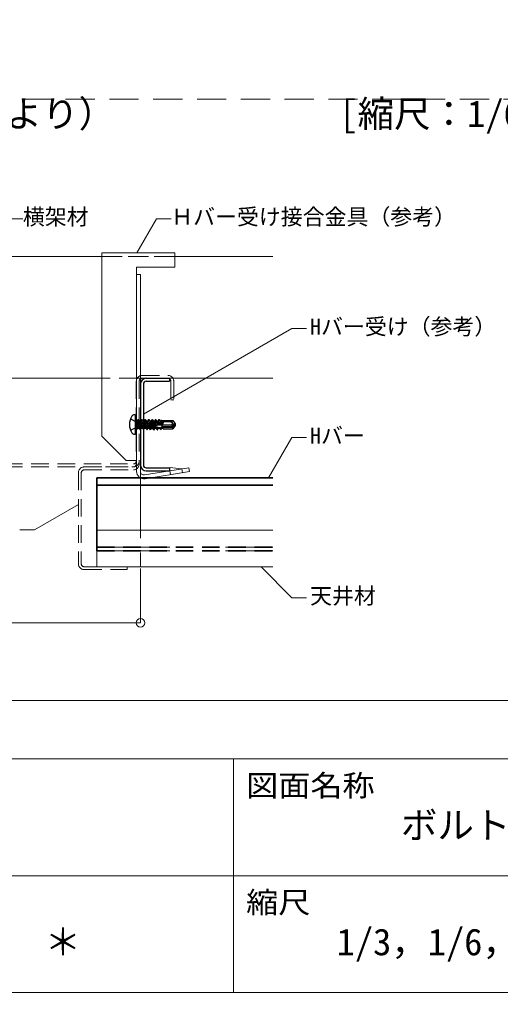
# Model space of a CAD drawing. Units: millimetres on the paper, with parts at other scales. Extents: x -195 to 195, y -140 to 138.
# Drawn here: x 55.3 to 88.3, y -137.5 to -70.9 of the extents above; entities that cross this region are included whole.
import ezdxf
from ezdxf.enums import TextEntityAlignment as Align

# ---------------------------------------------------------------- set-up
doc = ezdxf.new("R2010")
doc.units = ezdxf.units.MM
doc.header["$PDMODE"] = 32
doc.header["$PDSIZE"] = 0.6
for name, pattern in [('CHAIN1', [8, 5, -1, 1, -1]), ('DASHED1', [1.8, 1.2, -0.6]), ('DASHED2', [3, 2, -1]), ('DOUBLE_CHAIN1', [8.8, 5, -1, 0.6, -0.6, 0.6, -1])]:
    doc.linetypes.add(name, pattern=pattern)
for name, color, linetype, lineweight in [('A-0_中心線', 4, 'CHAIN1', 9), ('A-1_横架材受け材(ランナー)', 7, 'Continuous', 18), ('A-2_横架材(スタッド)', 3, 'Continuous', 18), ('A-3_Hバー受け', 2, 'Continuous', 25), ('A-4_点検口枠等', 4, 'Continuous', 9), ('A-5_寸法', 4, 'Continuous', 9), ('A-6_文字', 7, 'Continuous', 18), ('A-7_HバーまたはTバー', 6, 'Continuous', 35), ('A-C_ビス・アンカーボルト・強調図形', 2, 'Continuous', 25), ('A-D_パネル', 4, 'Continuous', 9), ('F-3_図面枠', 3, 'Continuous', 18)]:
    doc.layers.add(name, color=color, linetype=linetype, lineweight=lineweight)
doc.layers.add('F-6_文字', color=7, linetype='Continuous')
doc.styles.add('ＭＳ ゴシック', font='')
doc.styles.get('ＭＳ ゴシック').set_extended_font_data('MS Gothic')

msp = doc.modelspace()

# ---------------------------------------------------------------- linework, layer by layer
at = {"layer": 'A-0_中心線'}
msp.add_line((63.623, -101.376), (63.623, -111.371), dxfattribs=at)
at = {"layer": 'A-1_横架材受け材(ランナー)'}
for p, q in [((60.973, -99.408), (60.973, -86.842)), ((65.973, -86.842), (60.973, -86.842)), ((65.973, -87.842), (65.973, -86.842)), ((63.356, -87.842), (65.973, -87.842)), ((63.356, -101.825), (63.356, -87.842)), ((63.623, -88.342), (63.356, -88.342)), ((63.623, -101.825), (63.623, -88.342)), ((62.64, -101.075), (60.973, -99.408)), ((63.356, -101.075), (62.64, -101.075)), ((66.947, -101.561), (63.894, -102.055)), ((66.99, -101.824), (63.936, -102.319)), ((66.453, -101.641), (65.641, -101.558)), ((66.496, -101.904), (66.453, -101.641)), ((66.99, -101.824), (66.947, -101.561))]:
    msp.add_line(p, q, dxfattribs=at)
at = {"layer": 'A-1_横架材受け材(ランナー)', "linetype": 'DASHED1'}
for p, q in [((65.973, -87.108), (60.973, -87.108)), ((65.69, -102.034), (65.647, -101.771))]:
    msp.add_line(p, q, dxfattribs=at)
at = {"layer": 'A-1_横架材受け材(ランナー)'}
for radius in [0.5, 0.233]:
    msp.add_arc((63.856, -101.825), radius, 180, 279.20763, dxfattribs=at)
at = {"layer": 'A-2_横架材(スタッド)'}
for p, q in [((45.636, -87.092), (60.973, -87.092)), ((65.973, -87.092), (72.7, -87.092)), ((60.973, -95.425), (45.039, -95.425)), ((72.7, -95.425), (63.356, -95.425))]:
    msp.add_line(p, q, dxfattribs=at)
at = {"layer": 'A-2_横架材(スタッド)', "linetype": 'DASHED1'}
for p, q in [((60.973, -87.092), (65.973, -87.092)), ((63.356, -95.425), (60.973, -95.425))]:
    msp.add_line(p, q, dxfattribs=at)
at = {"layer": 'A-3_Hバー受け'}
for p, q in [((63.623, -95.842), (63.623, -101.375)), ((63.823, -95.842), (63.823, -101.375)), ((64.023, -95.642), (65.623, -95.642)), ((64.023, -101.775), (65.623, -101.775))]:
    msp.add_line(p, q, dxfattribs=at)
at = {"layer": 'A-3_Hバー受け', "color": 7, "lineweight": 18}
msp.add_line((65.641, -101.558), (65.623, -101.775), dxfattribs=at)
at = {"layer": 'A-3_Hバー受け'}
for points in [[(64.023, -95.442), (65.623, -95.442), (65.623, -95.642)], [(64.023, -101.575), (65.623, -101.575), (65.623, -101.775)]]:
    msp.add_lwpolyline(points, dxfattribs=at)
for centre, radius, start, end in [((64.023, -95.842), 0.4, 90, 180), ((64.023, -95.842), 0.2, 90, 180), ((64.023, -101.375), 0.4, 180, 270), ((64.023, -101.375), 0.2, 180, 270)]:
    msp.add_arc(centre, radius, start, end, dxfattribs=at)
at = {"layer": 'A-4_点検口枠等', "linetype": 'DASHED1'}
for p, q in [((63.74, -95.242), (65.506, -95.242)), ((63.74, -95.242), (65.506, -95.242)), ((63.34, -95.642), (63.34, -101.108)), ((63.34, -95.642), (63.34, -101.308)), ((63.54, -95.642), (63.54, -101.108)), ((63.54, -95.642), (63.54, -101.308)), ((63.74, -95.442), (65.506, -95.442)), ((65.706, -95.642), (65.706, -96.908)), ((65.906, -95.642), (65.906, -96.908)), ((65.906, -95.642), (65.906, -96.908)), ((65.706, -96.908), (65.906, -96.908)), ((39.943, -101.308), (63.14, -101.308)), ((39.943, -101.508), (63.14, -101.508)), ((59.373, -101.908), (59.373, -108.142)), ((59.573, -101.908), (59.573, -108.142)), ((59.773, -101.508), (63.14, -101.508)), ((59.773, -101.708), (63.14, -101.708)), ((61.24, -101.508), (63.14, -101.508)), ((59.773, -108.542), (62.706, -108.542))]:
    msp.add_line(p, q, dxfattribs=at)
for points in [[(65.706, -95.642), (65.706, -96.908), (65.906, -96.908)], [(59.773, -108.342), (62.706, -108.342), (62.706, -108.542)]]:
    msp.add_lwpolyline(points, dxfattribs=at)
for centre, radius, start, end in [((63.74, -95.642), 0.4, 90, 180), ((63.74, -95.642), 0.4, 90, 180), ((65.506, -95.642), 0.4, 0, 90), ((65.506, -95.642), 0.4, 0, 90), ((63.74, -95.642), 0.2, 90, 180), ((63.74, -95.642), 0.2, 90, 180), ((65.506, -95.642), 0.2, 0, 90), ((65.506, -95.642), 0.2, 0, 90), ((63.14, -101.108), 0.2, 270, 360), ((63.14, -101.108), 0.4, 270, 0), ((59.773, -101.908), 0.4, 90, 180), ((59.773, -101.908), 0.2, 90, 180), ((63.14, -101.308), 0.4, 270, 0), ((63.14, -101.308), 0.2, 270, 360), ((59.773, -108.142), 0.4, 180, 270), ((59.773, -108.142), 0.2, 180, 270)]:
    msp.add_arc(centre, radius, start, end, dxfattribs=at)
at = {"layer": 'A-5_寸法'}
for p, q in [((63.623, -112.184), (63.623, -108.458)), ((26.778, -112.184), (63.623, -112.184))]:
    msp.add_line(p, q, dxfattribs=at)
at = {"layer": 'A-5_寸法', "color": 7}
msp.add_point((63.623, -112.184), dxfattribs=at)
at = {"layer": 'A-6_文字'}
for p, q in [((54.572, -84.51), (55.572, -84.51)), ((64.732, -84.51), (63.386, -86.842)), ((65.732, -84.51), (64.732, -84.51)), ((73.993, -92.028), (63.823, -97.899)), ((73.993, -92.028), (74.993, -92.028)), ((73.993, -99.496), (72.398, -102.259)), ((73.993, -99.496), (74.993, -99.496)), ((73.993, -110.466), (71.882, -108.355)), ((73.993, -110.466), (74.993, -110.466))]:
    msp.add_line(p, q, dxfattribs=at)
msp.add_lwpolyline([(55.366, -105.81), (56.366, -105.81), (59.373, -104.074)], dxfattribs=at)
at = {"layer": 'A-7_HバーまたはTバー'}
for p, q in [((60.64, -102.259), (60.64, -107.259)), ((60.64, -102.259), (72.7, -102.259)), ((60.64, -102.759), (72.7, -102.759))]:
    msp.add_line(p, q, dxfattribs=at)
at = {"layer": 'A-7_HバーまたはTバー', "linetype": 'DASHED1'}
for p, q in [((60.64, -107.009), (72.7, -107.009)), ((60.64, -107.259), (72.7, -107.259))]:
    msp.add_line(p, q, dxfattribs=at)
at = {"layer": 'A-C_ビス・アンカーボルト・強調図形'}
for p, q in [((63.256, -97.942), (63.206, -97.942)), ((63.256, -97.942), (63.256, -99.275)), ((63.34, -98.025), (63.34, -99.192)), ((63.34, -98.258), (63.393, -98.311)), ((63.473, -98.313), (63.393, -98.311)), ((63.473, -98.388), (63.494, -98.258)), ((63.473, -98.904), (63.473, -98.266)), ((63.552, -98.358), (63.473, -98.694)), ((63.542, -98.866), (63.655, -98.358)), ((63.548, -98.351), (63.651, -98.358)), ((63.586, -98.943), (63.712, -98.258)), ((63.616, -98.95), (63.729, -98.258)), ((63.651, -98.358), (63.655, -98.358)), ((63.712, -98.258), (63.655, -98.358)), ((63.787, -98.358), (63.669, -98.858)), ((63.712, -98.258), (63.729, -98.258)), ((63.729, -98.258), (63.787, -98.358)), ((63.78, -98.866), (63.893, -98.358)), ((63.786, -98.351), (63.89, -98.358)), ((63.825, -98.943), (63.951, -98.258)), ((63.855, -98.95), (63.968, -98.258)), ((63.89, -98.358), (63.893, -98.358)), ((63.951, -98.258), (63.893, -98.358)), ((64.025, -98.358), (63.908, -98.858)), ((63.951, -98.258), (63.968, -98.258)), ((63.968, -98.258), (64.025, -98.358)), ((64.015, -98.866), (64.128, -98.358)), ((64.021, -98.351), (64.125, -98.358)), ((64.06, -98.943), (64.186, -98.258)), ((64.09, -98.95), (64.203, -98.258)), ((64.125, -98.358), (64.128, -98.358)), ((64.186, -98.258), (64.128, -98.358)), ((64.26, -98.358), (64.143, -98.858)), ((64.186, -98.258), (64.203, -98.258)), ((64.203, -98.258), (64.26, -98.358)), ((64.246, -98.858), (64.363, -98.358)), ((64.26, -98.358), (64.363, -98.358)), ((64.303, -98.958), (64.421, -98.258)), ((64.32, -98.958), (64.438, -98.258)), ((64.421, -98.258), (64.363, -98.358)), ((64.495, -98.358), (64.378, -98.858)), ((64.421, -98.258), (64.438, -98.258)), ((64.438, -98.258), (64.495, -98.358)), ((64.481, -98.858), (64.598, -98.358)), ((64.495, -98.358), (64.598, -98.358)), ((64.538, -98.958), (64.656, -98.258)), ((64.555, -98.958), (64.673, -98.258)), ((64.656, -98.258), (64.598, -98.358)), ((64.73, -98.358), (64.613, -98.858)), ((64.656, -98.258), (64.673, -98.258)), ((64.673, -98.258), (64.73, -98.358)), ((65.173, -98.555), (64.707, -98.681)), ((64.73, -98.358), (64.833, -98.358)), ((64.761, -98.666), (64.833, -98.358)), ((64.761, -98.666), (64.831, -98.613)), ((64.831, -98.613), (64.891, -98.258)), ((64.849, -98.608), (64.831, -98.613)), ((64.891, -98.258), (64.833, -98.358)), ((64.849, -98.608), (64.908, -98.258)), ((64.849, -98.608), (64.902, -98.628)), ((64.891, -98.258), (64.908, -98.258)), ((64.965, -98.358), (64.902, -98.628)), ((64.908, -98.258), (64.965, -98.358)), ((64.965, -98.358), (65.068, -98.358)), ((65.012, -98.599), (65.068, -98.358)), ((65.012, -98.599), (65.06, -98.551)), ((65.06, -98.551), (65.099, -98.304)), ((65.135, -98.531), (65.06, -98.551)), ((65.099, -98.304), (65.068, -98.358)), ((65.09, -98.578), (65.09, -98.84)), ((65.099, -98.304), (65.173, -98.325)), ((65.135, -98.531), (65.173, -98.369)), ((65.135, -98.531), (65.153, -98.561)), ((65.173, -98.474), (65.153, -98.561)), ((65.173, -98.555), (65.173, -98.325)), ((65.173, -98.325), (65.837, -98.325)), ((65.664, -98.425), (65.173, -98.425)), ((65.79, -98.491), (65.798, -98.502)), ((65.798, -98.367), (65.837, -98.325)), ((65.837, -98.325), (65.993, -98.548)), ((65.933, -98.592), (66.006, -98.608)), ((65.993, -98.548), (66.006, -98.608)), ((66.006, -98.608), (65.993, -98.669)), ((63.256, -99.275), (63.206, -99.275)), ((63.34, -98.958), (63.393, -98.906)), ((63.473, -98.858), (63.542, -98.858)), ((63.586, -98.943), (63.542, -98.866)), ((63.586, -98.943), (63.616, -98.95)), ((63.616, -98.95), (63.669, -98.858)), ((63.669, -98.858), (63.78, -98.858)), ((63.825, -98.943), (63.78, -98.866)), ((63.825, -98.943), (63.855, -98.95)), ((63.855, -98.95), (63.908, -98.858)), ((63.908, -98.858), (64.015, -98.858)), ((64.06, -98.943), (64.015, -98.866)), ((64.06, -98.943), (64.09, -98.95)), ((64.09, -98.95), (64.143, -98.858)), ((64.143, -98.858), (64.246, -98.858)), ((64.303, -98.958), (64.246, -98.858)), ((64.303, -98.958), (64.32, -98.958)), ((64.32, -98.958), (64.378, -98.858)), ((64.378, -98.858), (64.481, -98.858)), ((64.538, -98.958), (64.481, -98.858)), ((64.538, -98.958), (64.555, -98.958)), ((64.555, -98.958), (64.613, -98.858)), ((64.613, -98.858), (64.716, -98.858)), ((64.725, -98.82), (64.684, -98.818)), ((64.716, -98.858), (64.725, -98.82)), ((64.773, -98.958), (64.716, -98.858)), ((64.725, -98.82), (64.802, -98.791)), ((64.773, -98.958), (64.802, -98.791)), ((64.773, -98.958), (64.79, -98.958)), ((64.79, -98.958), (64.818, -98.792)), ((64.79, -98.958), (64.848, -98.858)), ((64.818, -98.792), (64.802, -98.791)), ((64.818, -98.792), (64.855, -98.827)), ((64.855, -98.827), (64.848, -98.858)), ((64.848, -98.858), (64.951, -98.858)), ((65.729, -98.642), (64.852, -98.642)), ((64.957, -98.833), (64.855, -98.827)), ((64.951, -98.858), (64.957, -98.833)), ((64.998, -98.941), (64.951, -98.858)), ((64.957, -98.833), (65.02, -98.803)), ((64.998, -98.941), (65.02, -98.803)), ((64.998, -98.941), (65.042, -98.929)), ((65.071, -98.805), (65.02, -98.803)), ((65.042, -98.929), (65.071, -98.805)), ((65.042, -98.929), (65.083, -98.858)), ((65.071, -98.805), (65.087, -98.84)), ((65.087, -98.84), (65.083, -98.858)), ((65.083, -98.858), (65.173, -98.858)), ((65.173, -98.845), (65.087, -98.84)), ((65.689, -98.758), (65.09, -98.758)), ((65.173, -98.892), (65.173, -98.845)), ((65.173, -98.892), (65.837, -98.892)), ((65.689, -98.758), (65.923, -98.623)), ((65.772, -98.617), (65.729, -98.642)), ((65.793, -98.808), (65.837, -98.892)), ((65.993, -98.669), (65.837, -98.892))]:
    msp.add_line(p, q, dxfattribs=at)
at = {"layer": 'A-C_ビス・アンカーボルト・強調図形', "linetype": 'CHAIN1'}
for p, q in [((62.943, -98.225), (63.329, -98.418)), ((63.431, -98.608), (63.329, -98.418)), ((63.431, -98.608), (63.329, -98.799)), ((62.943, -98.992), (63.329, -98.799))]:
    msp.add_line(p, q, dxfattribs=at)
at = {"layer": 'A-C_ビス・アンカーボルト・強調図形'}
for points in [[(63.473, -98.904), (63.393, -98.906), (63.393, -98.311)], [(63.473, -98.282), (63.477, -98.258), (63.473, -98.266)], [(63.477, -98.258), (63.494, -98.258), (63.552, -98.358)], [(65.993, -98.669), (65.923, -98.623), (66.006, -98.608)], [(65.923, -98.623), (65.793, -98.808), (65.09, -98.808)]]:
    msp.add_lwpolyline(points, dxfattribs=at)
for centre, radius, start, end in [((63.206, -98.142), 0.2, 90, 148.10922), ((63.256, -98.025), 0.0833, 0, 90), ((63.956, -98.608), 1.083, 148.10922, 211.89079), ((65.664, -98.242), 0.183, 270, 317.15434), ((65.664, -98.579), 0.153, 35.00002, 90), ((65.871, -98.434), 0.0989, 137.15434, 215), ((65.732, -98.548), 0.0798, 300.00002, 35.00002), ((65.884, -98.811), 0.224, 77.5, 120.00002), ((65.981, -98.373), 0.224, 215, 257.5), ((63.206, -99.075), 0.2, 211.89079, 270), ((63.256, -99.192), 0.0833, 270, 0), ((64.798, -98.767), 0.125, 136.4554, 203.92075)]:
    msp.add_arc(centre, radius, start, end, dxfattribs=at)
at = {"layer": 'A-D_パネル'}
msp.add_line((60.64, -105.842), (72.7, -105.842), dxfattribs=at)
at = {"layer": 'A-D_パネル', "linetype": 'DOUBLE_CHAIN1'}
for p, q in [((60.64, -107.009), (72.7, -107.009)), ((60.64, -107.259), (72.7, -107.259))]:
    msp.add_line(p, q, dxfattribs=at)
at = {"layer": 'A-D_パネル'}
msp.add_lwpolyline([(60.64, -105.842), (60.64, -108.342), (72.7, -108.342)], dxfattribs=at)
at = {"layer": 'F-3_図面枠', "linetype": 'DASHED2'}
msp.add_line((1.5, -76.318), (190.5, -76.318), dxfattribs=at)
at = {"layer": 'F-3_図面枠'}
for p, q in [((1.5, -117.5), (190.5, -117.5)), ((-195, -121.5), (195, -121.5))]:
    msp.add_line(p, q, dxfattribs=at)
at = {"layer": 'F-3_図面枠', "color": 7}
for p, q in [((70, -121.5), (70, -137.5)), ((10, -129.5), (195, -129.5))]:
    msp.add_line(p, q, dxfattribs=at)
at = {"layer": 'F-3_図面枠'}
msp.add_lwpolyline([(-195, 137.5), (-195, -137.5), (195, -137.5)], dxfattribs=at)

# ---------------------------------------------------------------- texts
at = {"layer": 'A-1_横架材受け材(ランナー)', "style": 'ＭＳ ゴシック'}
for s, p in [("・《参考例》照明設備との納まり（A-A'断面図より）", (1.895, -78.793)), ('[縮尺：1/6(mm)]', (77.25, -78.793))]:
    msp.add_text(s, height=1.833, dxfattribs=at).set_placement(p, align=Align.BOTTOM_LEFT)
at = {"layer": 'A-6_文字', "style": 'ＭＳ ゴシック'}
for s, p in [('横架材', (55.572, -85.26)), ('Ｈバー受け接合金具（参考）', (65.732, -85.26)), ('Hバー受け（参考）', (75.243, -92.778)), ('Hバー', (75.243, -100.246)), ('天井材', (75.243, -111.216))]:
    msp.add_text(s, height=1.1, dxfattribs=at).set_placement(p, align=Align.BOTTOM_LEFT)
at = {"layer": 'F-6_文字', "style": 'ＭＳ ゴシック', "width": 1.1}
for s, p in [('図面名称', (70.863, -124.5)), ('縮尺', (70.863, -132.5))]:
    msp.add_text(s, height=1.466, dxfattribs=at).set_placement(p, align=Align.BOTTOM_LEFT)
at = {"layer": 'F-6_文字', "style": 'ＭＳ ゴシック'}
for s, p in [('ボルトレス・ライン\u3000標準図', (81.463, -127.5)), ('＊', (57.063, -135.5)), ('1/3，1/6，1/10, 1/50', (77.063, -135.5))]:
    msp.add_text(s, height=1.833, dxfattribs=at).set_placement(p, align=Align.BOTTOM_LEFT)

doc.saveas('drawing.dxf')
